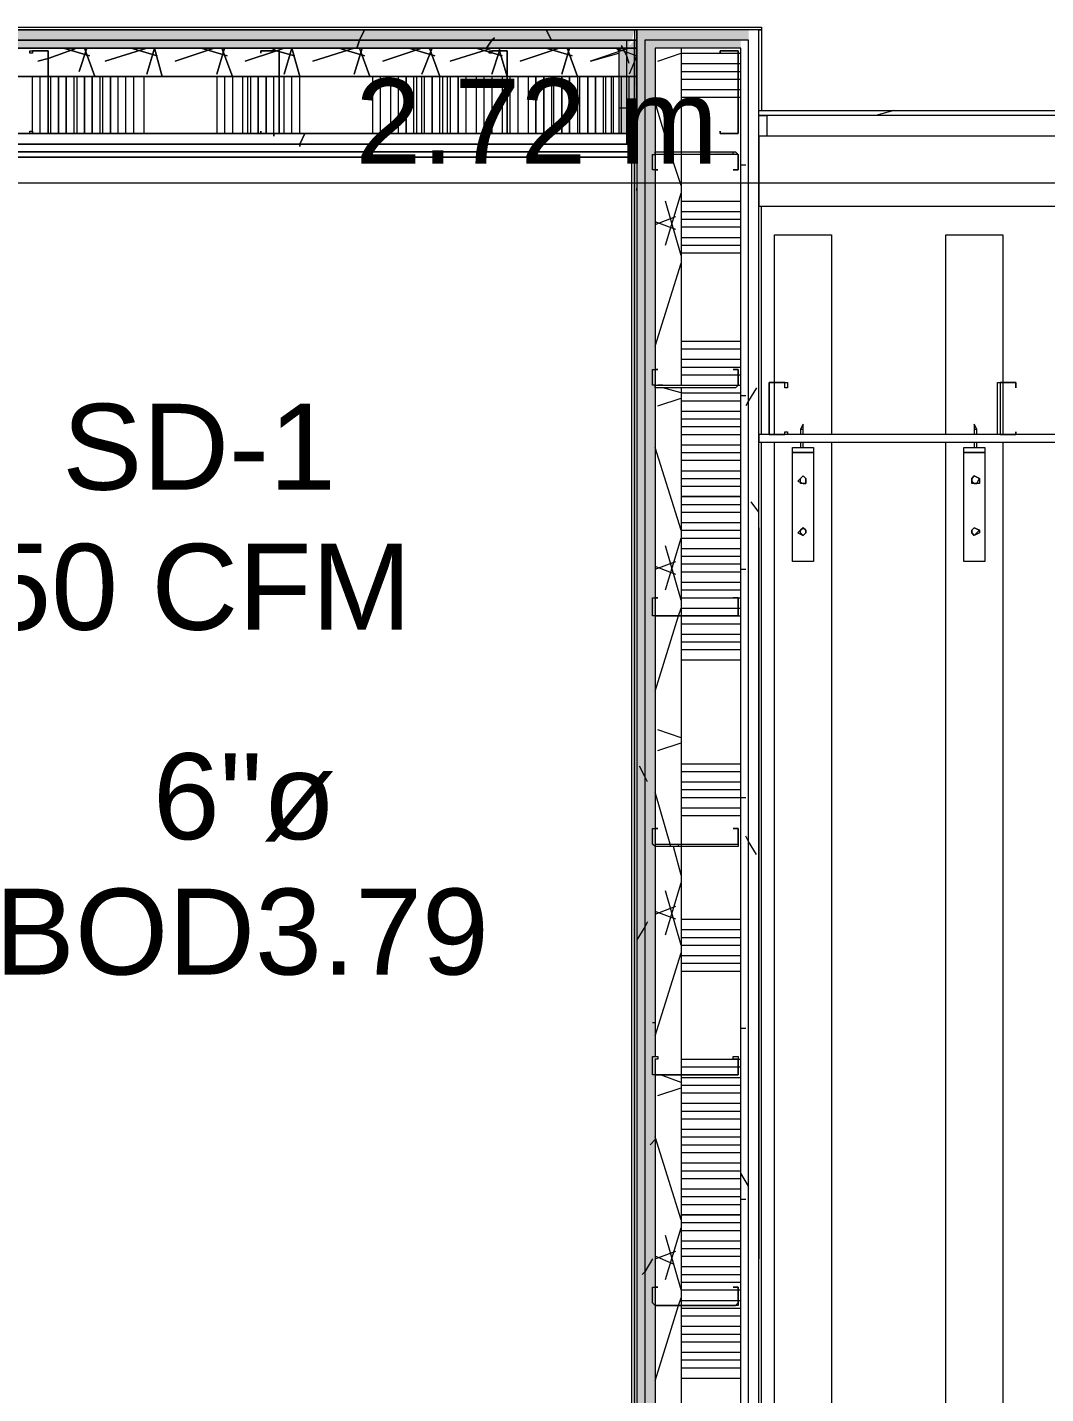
# Model space of a CAD drawing. Header units: metres. Extents: x -2 to 207, y -8 to 52.
# Drawn here: x 56.143 to 57.942, y 42.268 to 44.683 of the extents above; entities that cross this region are included whole.
import ezdxf

# ---------------------------------------------------------------- set-up
doc = ezdxf.new("R2010")
doc.units = ezdxf.units.M
doc.layers.add('HVAC - Ductos', color=5, linetype='Continuous', lineweight=0)
doc.layers.add('PDF_Text', color=7, linetype='Continuous', lineweight=0)
doc.layers.add('PDF_Geometry', color=7, linetype='Continuous', lineweight=0, true_color=0xaaaaaa)
doc.layers.add('PDF_Solid Fills', color=7, linetype='Continuous', lineweight=0, true_color=0xffffff)
doc.styles.add('PDF Helvetica', font='')
doc.styles.get('PDF Helvetica').set_extended_font_data('Helvetica')

msp = doc.modelspace()

# ---------------------------------------------------------------- hatches: boundary and pattern name
at = {"layer": 'PDF_Solid Fills', "lineweight": 0, "transparency": 33554559}
for points in [[(54.3245, 44.6597), (57.2019, 44.6597), (57.2019, 44.4764), (57.202, 44.4764), (57.2155, 44.481), (57.2201, 44.6595), (57.2201, 44.6597), (57.2155, 44.6597), (57.2064, 44.6505), (57.2064, 44.6551), (57.211, 44.6597), (57.2155, 44.678), (54.3245, 44.678)], [(57.2339, 44.6597), (57.4172, 44.6597), (57.4172, 44.678), (57.2201, 44.678), (57.2201, 40.4949), (57.4172, 40.4949), (57.4172, 40.5086), (57.2339, 40.5086)], [(57.1881, 44.6459), (57.1881, 44.4947), (57.2019, 44.4947), (57.2019, 44.6597), (54.3383, 44.6597), (54.3383, 44.6459)], [(57.2522, 44.6459), (57.4034, 44.6459), (57.4034, 44.6597), (57.2339, 44.6597), (57.2339, 40.5086), (57.4034, 40.5086), (57.4034, 40.527), (57.2522, 40.527)]]:
    msp.add_hatch(color=256, dxfattribs=at).paths.add_polyline_path(points)
h = msp.add_hatch(color=256, dxfattribs=at)
h.paths.add_polyline_path([(57.3942, 44.458), (57.3942, 44.4626), (57.2889, 44.4626)])
h.paths.add_polyline_path([(57.2522, 44.4443), (57.2477, 44.4443), (57.2477, 44.4306)])

# ---------------------------------------------------------------- linework, layer by layer
at = {"layer": 'HVAC - Ductos', "lineweight": 0}
msp.add_lwpolyline([(7.582, 44.4077), (9.0436, 44.4077), (12.4157, 44.4077), (13.1718, 44.4077), (14.67, 44.4077), (18.0558, 44.4077), (21.6112, 44.4077), (22.3672, 44.4077), (24.0807, 44.4077), (25.9547, 44.4077), (28.3097, 44.4077), (31.2786, 44.4077), (32.8868, 44.4077), (36.7996, 44.4077), (40.607, 44.4077), (44.0845, 44.4077), (47.0625, 44.4077), (48.5791, 44.4077), (49.2022, 44.4077), (51.5984, 44.4077), (53.312, 44.4077), (55.6808, 44.4077), (58.6359, 44.4077)], dxfattribs=at)
at = {"layer": 'PDF_Geometry', "lineweight": 0}
for points in [[(55.7036, 44.678), (55.7036, 44.6826), (57.4401, 44.6826), (57.4401, 44.678), (55.7036, 44.678), (54.6911, 44.678), (54.6911, 44.6826), (54.3154, 44.6826), (54.3245, 44.678), (57.2155, 44.678), (57.2155, 44.6597), (57.2201, 44.6597), (57.2201, 44.4764), (57.2155, 44.4764)], [(57.2201, 44.678), (54.3245, 44.678), (57.2201, 44.678)], [(57.211, 44.678), (57.2155, 44.678)], [(57.4355, 44.678), (57.2339, 44.678), (57.2201, 44.678), (57.2201, 40.4949), (57.2339, 40.4949), (57.4172, 40.4949)], [(57.2339, 40.4949), (57.4355, 40.4949), (57.4355, 44.678), (57.4401, 44.678), (57.4401, 44.5359)], [(57.4172, 44.678), (57.2339, 44.678)], [(54.6911, 44.4626), (54.5399, 44.4626), (54.549, 44.4534), (54.549, 40.7148), (54.5399, 40.7102), (54.5399, 44.4626), (54.549, 44.4534), (54.6911, 44.4534), (54.6911, 44.4626), (55.7036, 44.4626), (55.7036, 44.4534), (57.2155, 44.4534), (55.7036, 44.4534), (55.7036, 44.4626), (57.2155, 44.4626), (57.2155, 44.6597)], [(54.4574, 44.4626), (54.4574, 44.4947), (54.5078, 44.4947), (54.5078, 44.4764), (54.5078, 44.4626), (54.5078, 40.6781), (54.5078, 40.5773), (54.5078, 40.6781), (54.5262, 40.6781), (54.5399, 40.6781), (57.1881, 40.6781), (57.1881, 40.527), (54.5399, 40.527), (54.4574, 40.527), (54.3566, 40.527), (54.3566, 44.4626), (54.3566, 44.5955), (54.3566, 44.6459), (57.1881, 44.6459), (57.1881, 44.4947), (54.5078, 44.4947), (54.4574, 44.4947), (54.3566, 44.4947)], [(55.7769, 44.5955), (56.1802, 44.5955), (56.5879, 44.5955), (56.9911, 44.5955), (57.2201, 44.5955), (57.2201, 44.6459), (54.3566, 44.6459), (54.3566, 44.5955), (54.4941, 44.5955)], [(57.2522, 40.7239), (57.2522, 40.527), (57.4034, 40.527), (57.4034, 44.6459), (57.2522, 44.6459), (57.2522, 44.458)], [(57.2981, 44.6459), (57.2981, 44.458), (57.2981, 44.0503), (57.3988, 44.0503), (57.4034, 44.0503)], [(57.2981, 44.6367), (57.3988, 44.6367), (57.4034, 44.6367)], [(57.2981, 44.6184), (57.3988, 44.6184), (57.4034, 44.6184)], [(57.2981, 44.6047), (57.3988, 44.6047), (57.4034, 44.6047)], [(54.3566, 40.527), (54.3566, 44.5955), (54.4574, 44.5955), (54.4574, 44.4626), (54.4574, 44.4947), (54.4574, 44.5955), (54.3566, 44.5955), (54.4574, 44.5955), (54.4941, 44.5955), (54.4574, 44.5955), (54.4574, 44.4947), (57.2201, 44.4947), (57.2201, 44.5955), (56.9911, 44.5955), (56.5879, 44.5955), (56.1802, 44.5955), (55.7769, 44.5955), (56.1802, 44.5955), (56.5879, 44.5955), (56.9911, 44.5955), (57.1881, 44.5955)], [(56.1526, 44.4947), (56.1526, 44.5955)], [(56.1664, 44.4947), (56.1664, 44.5955)], [(56.1847, 44.4947), (56.1847, 44.5955)], [(56.226, 44.4947), (56.226, 44.5955)], [(56.2306, 44.5955), (56.2306, 44.4947)], [(56.2718, 44.4947), (56.2718, 44.5955)], [(56.2764, 44.5955), (56.2764, 44.4947)], [(56.3038, 44.4947), (56.3038, 44.5955)], [(56.3176, 44.4947), (56.3176, 44.5955)], [(56.3313, 44.4947), (56.3313, 44.5955)], [(56.3497, 44.4947), (56.3497, 44.5955)], [(56.4779, 44.5955), (56.4779, 44.4947)], [(56.4917, 44.5955), (56.4917, 44.4947)], [(56.5055, 44.5955), (56.5055, 44.4947)], [(56.5237, 44.5955), (56.5237, 44.4947)], [(56.5329, 44.4947), (56.5329, 44.5955)], [(56.5375, 44.5955), (56.5375, 44.4947)], [(56.5787, 44.4947), (56.5787, 44.5955)], [(56.5971, 44.4947), (56.5971, 44.5955)], [(56.6108, 44.4947), (56.6108, 44.5955)], [(56.6246, 44.4947), (56.6246, 44.5955)], [(56.7528, 44.5955), (56.7528, 44.4947)], [(56.7666, 44.5955), (56.7666, 44.4947)], [(56.7849, 44.5955), (56.7849, 44.4947)], [(56.7986, 44.5955), (56.7986, 44.4947)], [(56.8262, 44.4947), (56.8262, 44.5955)], [(56.8307, 44.5955), (56.8307, 44.4947)], [(56.8399, 44.4947), (56.8399, 44.5955)], [(56.8444, 44.5955), (56.8444, 44.4947)], [(56.872, 44.4947), (56.872, 44.5955)], [(56.8766, 44.5955), (56.8766, 44.4947)], [(56.8857, 44.4947), (56.8857, 44.5955)], [(56.8903, 44.5955), (56.8903, 44.4947)], [(56.9178, 44.5955), (56.9178, 44.4947)], [(56.9361, 44.5955), (56.9361, 44.4947)], [(56.9498, 44.5955), (56.9498, 44.4947)], [(56.9636, 44.5955), (56.9636, 44.4947)], [(56.9819, 44.5955), (56.9819, 44.4947)], [(56.9957, 44.5955), (56.9957, 44.4947)], [(57.0094, 44.5955), (57.0094, 44.4947)], [(57.0277, 44.5955), (57.0277, 44.4947)], [(57.069, 44.5955), (57.069, 44.4947)], [(57.0735, 44.4947), (57.0735, 44.5955)], [(57.1148, 44.5955), (57.1148, 44.4947)], [(57.1193, 44.4947), (57.1193, 44.5955)], [(57.1606, 44.5955), (57.1606, 44.4947)], [(57.1652, 44.4947), (57.1652, 44.5955)], [(57.1744, 44.5955), (57.1744, 44.4947)], [(57.1789, 44.4947), (57.1789, 44.5955)], [(57.1927, 44.4947), (57.1927, 44.5955)], [(57.2064, 44.4947), (57.2064, 44.5955)], [(57.2981, 44.5909), (57.3988, 44.5909), (57.4034, 44.5909)], [(57.2981, 44.5726), (57.3988, 44.5726), (57.4034, 44.5726)], [(57.2981, 44.5589), (57.3988, 44.5589), (57.4034, 44.5589)], [(57.4355, 44.5359), (58.5443, 44.5359), (58.5443, 44.5268), (58.5443, 44.4901), (58.5626, 44.4901), (58.5626, 44.5268), (58.5443, 44.5268), (57.4355, 44.5268), (57.4493, 44.5268), (57.4493, 44.4901), (57.4355, 44.4901)], [(57.6737, 44.5359), (57.6417, 44.5268)], [(60.07, 44.4901), (57.4355, 44.4901), (57.4355, 44.3664), (60.07, 44.3664)], [(57.2155, 40.7102), (57.2155, 44.4626), (57.2201, 44.4626), (57.2155, 44.4626), (54.5399, 44.4626), (54.6911, 44.4626), (54.6911, 44.4534), (54.549, 44.4534), (54.549, 40.7148), (57.2201, 40.7148)], [(57.2201, 44.4626), (54.5399, 44.4626), (57.2201, 44.4626)], [(57.2155, 44.4626), (55.7036, 44.4626)], [(57.211, 40.7102), (57.211, 44.4626)], [(57.2522, 44.4306), (57.2522, 44.0777)], [(57.2981, 44.3756), (57.4034, 44.3756)], [(57.2981, 44.3572), (57.4034, 44.3572)], [(57.4401, 43.9633), (57.4401, 44.3664)], [(57.2981, 44.3435), (57.4034, 44.3435)], [(57.2981, 44.3298), (57.4034, 44.3298)], [(57.2981, 44.3114), (57.4034, 44.3114)], [(57.463, 43.9633), (57.463, 44.0549), (57.463, 44.316), (57.5638, 44.316), (57.5638, 43.9633)], [(57.7653, 43.9633), (57.7653, 44.316), (57.8662, 44.316), (57.8662, 44.0549), (57.8662, 43.9633)], [(57.2981, 44.2977), (57.4034, 44.2977)], [(57.2981, 44.284), (57.4034, 44.284)], [(57.2981, 44.1282), (57.4034, 44.1282)], [(57.2981, 44.1144), (57.4034, 44.1144)], [(57.2981, 44.0961), (57.4034, 44.0961)], [(57.2981, 44.0823), (57.4034, 44.0823)], [(57.2981, 44.0686), (57.3988, 44.0686), (57.4034, 44.0686)], [(57.2522, 44.0503), (57.2522, 43.6746)], [(57.2981, 44.0457), (57.2981, 43.6425), (57.2981, 43.2348), (57.2981, 42.8315), (57.2981, 42.4237), (57.2981, 42.0206), (57.2981, 41.6128), (57.2981, 41.2097), (57.3988, 41.2097), (57.4034, 41.2097)], [(57.4538, 43.9633), (57.4538, 43.9678), (57.4538, 44.0549), (57.4859, 44.0549), (57.4859, 44.0457), (57.4813, 44.0457), (57.4813, 44.0549), (57.4538, 44.0549), (57.4538, 43.9678), (57.4538, 43.9633), (57.4813, 43.9633), (57.4813, 43.9678), (57.4859, 43.9678), (57.4859, 43.9633)], [(57.857, 43.9633), (57.857, 43.9678), (57.857, 44.0549), (57.8616, 44.0549), (57.8891, 44.0549), (57.8891, 44.0457), (57.8891, 44.0549), (57.8616, 44.0549), (57.8616, 43.9678), (57.8616, 43.9633), (57.8891, 43.9633)], [(57.2981, 44.0365), (57.4034, 44.0365)], [(57.2981, 44.0228), (57.4034, 44.0228)], [(57.2981, 44.0045), (57.4034, 44.0045)], [(57.2981, 43.9907), (57.4034, 43.9907)], [(57.2981, 43.977), (57.4034, 43.977)], [(57.5134, 43.9633), (57.5134, 43.9724), (57.5134, 43.9815), (57.5088, 43.9724), (57.5088, 43.9633)], [(57.5088, 43.9724), (57.5134, 43.9724)], [(57.8204, 43.9633), (57.8204, 43.9724), (57.8158, 43.9815), (57.8158, 43.9724), (57.8158, 43.9633)], [(57.8158, 43.9724), (57.8204, 43.9724)], [(57.2981, 43.9633), (57.4034, 43.9633)], [(60.07, 43.9633), (57.4355, 43.9633), (57.4355, 43.9495), (60.07, 43.9495)], [(57.4401, 41.2325), (57.4401, 43.9495)], [(57.463, 41.2325), (57.463, 43.9495)], [(57.5088, 43.9495), (57.5088, 43.9403)], [(57.5134, 43.9403), (57.5134, 43.9495)], [(57.5638, 43.9495), (57.5638, 41.2325)], [(57.7653, 41.2325), (57.7653, 43.9495)], [(57.8158, 43.9495), (57.8158, 43.9403)], [(57.8204, 43.9403), (57.8204, 43.9495)], [(57.8662, 43.9495), (57.8662, 41.2325)], [(57.2981, 43.9449), (57.4034, 43.9449)], [(57.2981, 43.9311), (57.4034, 43.9311)], [(57.5088, 43.9311), (57.5042, 43.9311)], [(57.825, 43.9311), (57.8204, 43.9311)], [(57.2981, 43.9174), (57.4034, 43.9174)], [(57.2981, 43.8991), (57.4034, 43.8991)], [(57.2981, 43.8853), (57.4034, 43.8853)], [(57.2981, 43.8716), (57.4034, 43.8716)], [(57.2981, 43.8395), (57.4034, 43.8395)], [(57.2981, 43.8258), (57.4034, 43.8258)], [(57.2981, 43.8074), (57.4034, 43.8074)], [(57.2981, 43.7937), (57.4034, 43.7937)], [(57.2981, 43.78), (57.4034, 43.78)], [(57.4355, 43.7983), (57.4355, 42.5062)], [(57.2981, 43.7616), (57.4034, 43.7616)], [(57.2981, 43.7479), (57.4034, 43.7479)], [(57.2981, 43.7342), (57.4034, 43.7342)], [(57.2981, 43.7204), (57.4034, 43.7204)], [(57.2981, 43.7021), (57.4034, 43.7021)], [(57.2981, 43.6884), (57.4034, 43.6884)], [(57.2981, 43.6746), (57.4034, 43.6746)], [(57.2522, 43.6425), (57.2522, 43.2668)], [(57.2981, 43.6562), (57.3988, 43.6562), (57.4034, 43.6562)], [(57.2981, 43.6425), (57.4034, 43.6425)], [(57.2981, 43.6287), (57.4034, 43.6287)], [(57.2981, 43.6104), (57.4034, 43.6104)], [(57.2981, 43.5967), (57.4034, 43.5967)], [(57.2981, 43.583), (57.4034, 43.583)], [(57.2981, 43.5646), (57.4034, 43.5646)], [(57.2981, 43.3813), (57.4034, 43.3813)], [(57.2981, 43.3676), (57.4034, 43.3676)], [(57.2981, 43.3493), (57.4034, 43.3493)], [(57.2981, 43.3355), (57.4034, 43.3355)], [(57.2981, 43.3218), (57.4034, 43.3218)], [(57.2981, 43.3035), (57.4034, 43.3035)], [(57.2981, 43.2897), (57.4034, 43.2897)], [(57.2522, 43.2393), (57.2522, 42.8637)], [(57.2981, 43.1064), (57.4034, 43.1064)], [(57.2981, 43.0881), (57.4034, 43.0881)], [(57.2981, 43.0744), (57.4034, 43.0744)], [(57.2981, 43.0606), (57.4034, 43.0606)], [(57.2981, 43.0423), (57.4034, 43.0423)], [(57.2981, 43.0286), (57.4034, 43.0286)], [(57.2981, 43.0148), (57.4034, 43.0148)], [(57.2981, 42.8591), (57.3988, 42.8591), (57.4034, 42.8591)], [(57.2981, 42.8453), (57.3988, 42.8453), (57.4034, 42.8453)], [(57.2522, 42.8315), (57.2522, 42.4559)], [(57.2981, 42.827), (57.4034, 42.827)], [(57.2981, 42.8132), (57.4034, 42.8132)], [(57.2981, 42.7995), (57.4034, 42.7995)], [(57.2981, 42.7811), (57.4034, 42.7811)], [(57.2981, 42.7674), (57.4034, 42.7674)], [(57.2981, 42.7537), (57.4034, 42.7537)], [(57.2981, 42.7353), (57.4034, 42.7353)], [(57.2981, 42.7216), (57.4034, 42.7216)], [(57.2981, 42.7078), (57.4034, 42.7078)], [(57.2981, 42.6941), (57.4034, 42.6941)], [(57.2981, 42.6758), (57.4034, 42.6758)], [(57.2981, 42.662), (57.4034, 42.662)], [(57.2981, 42.6483), (57.4034, 42.6483)], [(57.2981, 42.63), (57.4034, 42.63)], [(57.2981, 42.6162), (57.4034, 42.6162)], [(57.2981, 42.6024), (57.4034, 42.6024)], [(57.2981, 42.5704), (57.4034, 42.5704)], [(57.2981, 42.5566), (57.4034, 42.5566)], [(57.2981, 42.5383), (57.4034, 42.5383)], [(57.2981, 42.5246), (57.4034, 42.5246)], [(57.2981, 42.5108), (57.4034, 42.5108)], [(57.2981, 42.4925), (57.4034, 42.4925)], [(57.2981, 42.4788), (57.4034, 42.4788)], [(57.2981, 42.465), (57.4034, 42.465)], [(57.2981, 42.4513), (57.3988, 42.4513), (57.4034, 42.4513)], [(57.2522, 42.4283), (57.2522, 42.0481)], [(57.2981, 42.4329), (57.3988, 42.4329), (57.4034, 42.4329)], [(57.2981, 42.4192), (57.4034, 42.4192)], [(57.2981, 42.4055), (57.4034, 42.4055)], [(57.2981, 42.3871), (57.4034, 42.3871)], [(57.2981, 42.3733), (57.4034, 42.3733)], [(57.2981, 42.3597), (57.4034, 42.3597)], [(57.2981, 42.3413), (57.4034, 42.3413)], [(57.2981, 42.3275), (57.4034, 42.3275)], [(57.2981, 42.3138), (57.4034, 42.3138)], [(57.2981, 42.2955), (57.4034, 42.2955)]]:
    msp.add_lwpolyline(points, dxfattribs=at)
for points in [[(54.5399, 40.7102), (54.5399, 44.4626), (57.2201, 44.4626), (57.2201, 44.678), (54.3245, 44.678), (54.3245, 44.4626), (54.3245, 40.4949), (54.5399, 40.4949), (57.2201, 40.4949), (57.2201, 40.7102)], [(57.2201, 44.6597), (57.2201, 44.678), (54.3245, 44.678), (54.3245, 44.6597)], [(55.7036, 44.678), (55.7036, 44.6826), (57.4401, 44.6826), (57.4401, 44.678)], [(57.4355, 40.4949), (57.4355, 44.678), (57.2155, 44.678), (57.2155, 40.4949)], [(57.2019, 40.6919), (54.5399, 40.6919), (54.5262, 40.6919), (54.5262, 44.4626), (54.5262, 44.4764), (57.2019, 44.4764), (57.2019, 44.4947), (57.2019, 44.6459), (57.2019, 44.6597), (54.3383, 44.6597), (54.3383, 44.6459), (54.3383, 44.4626), (54.3383, 40.5086), (54.3566, 40.5086), (54.5399, 40.5086), (57.2019, 40.5086), (57.2019, 40.527), (57.2019, 40.6781)], [(57.2201, 44.6459), (57.2201, 44.6597), (54.3383, 44.6597), (54.3383, 44.6459)], [(57.2339, 40.5086), (57.2522, 40.5086), (57.4034, 40.5086), (57.4172, 40.5086), (57.4172, 44.6597), (57.4034, 44.6597), (57.2522, 44.6597), (57.2339, 44.6597)], [(56.1802, 44.6413), (56.1802, 44.4947), (56.1481, 44.4947), (56.1481, 44.4993), (56.1526, 44.4993), (56.1526, 44.4947), (56.1802, 44.4947), (56.1802, 44.6413), (56.1526, 44.6413), (56.1526, 44.6367), (56.1481, 44.6367), (56.1481, 44.6413)], [(56.5558, 44.6367), (56.5558, 44.6413)], [(56.5833, 44.6413), (56.5879, 44.6413), (56.5879, 44.4947), (56.5833, 44.4947), (56.5558, 44.4947), (56.5558, 44.4993), (56.5558, 44.4947), (56.5833, 44.4947), (56.5879, 44.4947), (56.5879, 44.6413), (56.5833, 44.6413), (56.5558, 44.6413)], [(56.9911, 44.6413), (56.9911, 44.4947), (56.959, 44.4947), (56.959, 44.4993), (56.9636, 44.4993), (56.9636, 44.4947), (56.9911, 44.4947), (56.9911, 44.6413), (56.9636, 44.6413), (56.9636, 44.6367), (56.959, 44.6367), (56.959, 44.6413)], [(57.3668, 44.6367), (57.3668, 44.6413)], [(57.3988, 44.6413), (57.3988, 44.4947), (57.3668, 44.4947), (57.3668, 44.4993), (57.3668, 44.4947), (57.3988, 44.4947), (57.3988, 44.6413), (57.3668, 44.6413)], [(56.1984, 44.5955), (56.1984, 44.4947)], [(56.2122, 44.5955), (56.2122, 44.4947)], [(56.2443, 44.5955), (56.2443, 44.4947)], [(56.258, 44.5955), (56.258, 44.4947)], [(56.2901, 44.5955), (56.2901, 44.4947)], [(56.5513, 44.5955), (56.5513, 44.4947)], [(56.565, 44.5955), (56.565, 44.4947)], [(56.8124, 44.5955), (56.8124, 44.4947)], [(56.8582, 44.5955), (56.8582, 44.4947)], [(56.904, 44.5955), (56.904, 44.4947)], [(57.0415, 44.4947), (57.0415, 44.5955)], [(57.0553, 44.5955), (57.0553, 44.4947)], [(57.0873, 44.5955), (57.0873, 44.4947)], [(57.1011, 44.5955), (57.1011, 44.4947)], [(57.1331, 44.5955), (57.1331, 44.4947)], [(57.1469, 44.5955), (57.1469, 44.4947)], [(57.2201, 44.4764), (57.2201, 44.4947), (54.5078, 44.4947), (54.5078, 44.4764)], [(57.2201, 44.4626), (57.2201, 44.4764), (54.5262, 44.4764), (54.5262, 44.4626)], [(57.2477, 44.458), (57.2522, 44.458), (57.2522, 44.4626), (57.3942, 44.4626), (57.3988, 44.458), (57.3988, 44.4306), (57.3897, 44.4306), (57.3988, 44.4306), (57.3988, 44.458), (57.3942, 44.458), (57.2522, 44.458), (57.2522, 44.4306), (57.2568, 44.4306), (57.2477, 44.4306)], [(57.3988, 44.0503), (57.3942, 44.0457), (57.2522, 44.0457), (57.2522, 44.0503), (57.2477, 44.0503), (57.2477, 44.0777), (57.2568, 44.0777), (57.2522, 44.0777), (57.2522, 44.0503), (57.3942, 44.0503), (57.3988, 44.0503), (57.3988, 44.0777)], [(57.3897, 44.0777), (57.3988, 44.0777)], [(57.8891, 43.9678), (57.8891, 43.9633)], [(57.495, 43.9403), (57.5317, 43.9403), (57.5317, 43.9311), (57.5317, 43.7387), (57.495, 43.7387), (57.495, 43.9311)], [(57.495, 43.9311), (57.5317, 43.9311)], [(57.5134, 43.9311), (57.518, 43.9311), (57.5134, 43.9311), (57.5088, 43.9311), (57.5042, 43.9311), (57.5088, 43.9311), (57.5134, 43.9311), (57.518, 43.9311), (57.5134, 43.9311), (57.5088, 43.9311)], [(57.7975, 43.9403), (57.8341, 43.9403), (57.8341, 43.9311), (57.8341, 43.7387), (57.7975, 43.7387), (57.7975, 43.9311)], [(57.7975, 43.9311), (57.8341, 43.9311)], [(57.8158, 43.9311), (57.825, 43.9311), (57.8158, 43.9311), (57.8112, 43.9311), (57.8158, 43.9311), (57.825, 43.9311), (57.8158, 43.9311), (57.8112, 43.9311)], [(57.5134, 43.8762), (57.518, 43.8762), (57.518, 43.8853), (57.5134, 43.8899), (57.5088, 43.8853), (57.5042, 43.8808)], [(57.5134, 43.8899), (57.518, 43.8853), (57.518, 43.8762), (57.5134, 43.8762), (57.5088, 43.8762), (57.5088, 43.8853)], [(57.8158, 43.8762), (57.8204, 43.8762), (57.825, 43.8853), (57.8158, 43.8899), (57.8112, 43.8853), (57.8112, 43.8808)], [(57.8158, 43.8899), (57.825, 43.8853), (57.825, 43.8762), (57.8158, 43.8762), (57.8112, 43.8762), (57.8112, 43.8853)], [(57.4034, 43.8533), (57.2981, 43.8533)], [(57.5134, 43.7846), (57.518, 43.7891), (57.518, 43.7937), (57.5134, 43.7983), (57.5088, 43.7937), (57.5042, 43.7891)], [(57.5134, 43.7983), (57.518, 43.7937), (57.518, 43.7891), (57.5134, 43.7846), (57.5088, 43.7891), (57.5088, 43.7937)], [(57.8158, 43.7846), (57.8204, 43.7891), (57.825, 43.7937), (57.8158, 43.7983), (57.8112, 43.7937), (57.8112, 43.7891)], [(57.8158, 43.7983), (57.825, 43.7937), (57.825, 43.7891), (57.8158, 43.7846), (57.8112, 43.7891), (57.8112, 43.7937)], [(57.3988, 43.6425), (57.3942, 43.6425), (57.2522, 43.6425), (57.2477, 43.6425), (57.2477, 43.6746), (57.2568, 43.6746), (57.2522, 43.6746), (57.2522, 43.6425), (57.3942, 43.6425), (57.3988, 43.6425), (57.3988, 43.6746)], [(57.3897, 43.6746), (57.3988, 43.6746)], [(57.3988, 43.2393), (57.3988, 43.2348), (57.3942, 43.2348), (57.2522, 43.2348), (57.2477, 43.2393), (57.2477, 43.2668), (57.2568, 43.2668), (57.2522, 43.2668), (57.2522, 43.2393), (57.3942, 43.2393), (57.3988, 43.2393), (57.3988, 43.2668)], [(57.3897, 43.2668), (57.3988, 43.2668)], [(57.3988, 42.8315), (57.3942, 42.8315), (57.2522, 42.8315), (57.2477, 42.8315), (57.2477, 42.8637), (57.2568, 42.8637), (57.2568, 42.8591), (57.2522, 42.8591), (57.2522, 42.8315), (57.3942, 42.8315), (57.3988, 42.8315), (57.3988, 42.8591), (57.3897, 42.8591), (57.3897, 42.8637), (57.3988, 42.8637)], [(57.4034, 42.5842), (57.2981, 42.5842)], [(57.3988, 42.4283), (57.3988, 42.4237), (57.3942, 42.4237), (57.2522, 42.4237), (57.2477, 42.4283), (57.2477, 42.4559), (57.2568, 42.4559), (57.2522, 42.4559), (57.2522, 42.4283), (57.2522, 42.4237), (57.3942, 42.4237), (57.3988, 42.4283), (57.3988, 42.4559)], [(57.3897, 42.4559), (57.3988, 42.4559)]]:
    msp.add_lwpolyline(points, close=True, dxfattribs=at)
at = {"layer": 'PDF_Geometry', "color": 254, "lineweight": 0, "true_color": 0xeaeaea}
for points in [[(56.7254, 44.6459), (56.73, 44.6597), (56.7391, 44.678), (56.73, 44.6597)], [(57.0598, 44.678), (57.069, 44.6597)], [(56.9544, 44.6459), (56.9636, 44.6597), (56.9682, 44.6642), (56.9636, 44.6597)], [(56.5787, 44.4947), (56.5787, 44.4901)], [(56.6246, 44.4764), (56.6337, 44.4947), (56.6246, 44.4764), (56.6246, 44.4718)]]:
    msp.add_lwpolyline(points, close=True, dxfattribs=at)
for points in [[(57.2064, 44.6184), (57.2019, 44.6321), (57.1927, 44.6505), (57.1927, 44.6459)], [(57.1881, 44.5405), (57.2019, 44.5405), (57.211, 44.5405)], [(57.4034, 44.4397), (57.4126, 44.4397)], [(57.2201, 44.3939), (57.2201, 44.3985)], [(57.431, 44.0457), (57.4172, 44.0228), (57.4126, 44.0137)], [(57.4034, 44.0319), (57.4126, 44.0319)], [(57.4355, 43.8258), (57.4218, 43.8441)], [(57.4034, 43.725), (57.4126, 43.725)], [(57.2385, 43.3493), (57.2339, 43.3584), (57.2247, 43.3768)], [(57.4034, 43.3218), (57.4126, 43.3218)], [(57.431, 43.221), (57.4172, 43.2439), (57.4126, 43.253)], [(57.2385, 43.1019), (57.2339, 43.0927), (57.2201, 43.0698)], [(57.2522, 42.9232), (57.2477, 42.9232)], [(57.4034, 42.914), (57.4126, 42.914)], [(57.4034, 42.8591), (57.4034, 42.8637)], [(57.2522, 42.717), (57.2431, 42.7078)], [(57.4172, 42.63), (57.4172, 42.6346), (57.4034, 42.6574)], [(57.4034, 42.6116), (57.4126, 42.6116)], [(57.2477, 42.5062), (57.2339, 42.4834), (57.2293, 42.4788)]]:
    msp.add_lwpolyline(points, dxfattribs=at)
at = {"layer": 'PDF_Geometry', "color": 254, "lineweight": 0, "true_color": 0xdddddd}
for points in [[(56.2306, 44.6459), (56.1802, 44.6275), (56.1618, 44.623), (56.1802, 44.6275)], [(56.2076, 44.6459), (56.2534, 44.6321)], [(56.2488, 44.6459), (56.2351, 44.6047)], [(56.2443, 44.6459), (56.2626, 44.5955)], [(56.3542, 44.6459), (56.2809, 44.623)], [(56.3268, 44.6459), (56.3726, 44.6321)], [(56.368, 44.6459), (56.3817, 44.5955), (56.368, 44.6459), (56.3542, 44.6001)], [(56.4733, 44.6459), (56.4046, 44.623)], [(56.4505, 44.6459), (56.4963, 44.6321)], [(56.4917, 44.6459), (56.4779, 44.6001)], [(56.4871, 44.6459), (56.5055, 44.5955)], [(56.5971, 44.6459), (56.5833, 44.6413), (56.5283, 44.623), (56.5833, 44.6413)], [(56.5741, 44.6459), (56.5833, 44.6413), (56.6154, 44.6321), (56.5833, 44.6413)], [(56.6108, 44.6459), (56.6246, 44.5955), (56.6108, 44.6459), (56.5971, 44.6001)], [(56.7208, 44.6459), (56.6475, 44.623)], [(56.6933, 44.6459), (56.7391, 44.6321)], [(56.7345, 44.6459), (56.7208, 44.6001)], [(56.73, 44.6459), (56.7482, 44.5955)], [(56.8399, 44.6459), (56.7712, 44.623)], [(56.817, 44.6459), (56.8628, 44.6321)], [(56.8582, 44.6459), (56.8399, 44.6001)], [(56.8536, 44.6459), (56.872, 44.5955)], [(56.9636, 44.6459), (56.8903, 44.623)], [(56.9361, 44.6459), (56.9819, 44.6321)], [(56.9773, 44.6459), (56.9773, 44.6413), (56.9911, 44.5955), (56.9773, 44.6413), (56.9773, 44.6459), (56.9773, 44.6413), (56.9636, 44.6001), (56.9773, 44.6413)], [(57.0827, 44.6459), (57.014, 44.623)], [(57.0598, 44.6459), (57.1057, 44.6321)], [(57.1011, 44.6459), (57.0873, 44.6001)], [(57.0965, 44.6459), (57.1148, 44.5955)]]:
    msp.add_lwpolyline(points, close=True, dxfattribs=at)
for points in [[(57.2064, 44.6459), (57.1377, 44.623), (57.1881, 44.6367)], [(57.1881, 44.6413), (57.1835, 44.6459), (57.2201, 44.6321), (57.2064, 44.6001)], [(57.2568, 44.623), (57.2981, 44.6367)], [(57.2981, 44.4031), (57.2798, 44.458), (57.2522, 44.5497)], [(57.2706, 44.2977), (57.2981, 44.3893)], [(57.2981, 44.2794), (57.2706, 44.3756)], [(57.2522, 44.3344), (57.2889, 44.3481)], [(57.2889, 44.3252), (57.2522, 44.3389)], [(57.2522, 44.119), (57.2981, 44.2656)], [(57.266, 44.0503), (57.2568, 44.0503)], [(57.2981, 44.0365), (57.266, 44.0457)], [(57.2568, 44.0137), (57.2981, 44.0273)], [(57.2981, 43.7937), (57.2522, 43.9403)], [(57.2706, 43.6884), (57.2981, 43.78)], [(57.2981, 43.67), (57.2706, 43.7662)], [(57.2522, 43.725), (57.2889, 43.7387)], [(57.2889, 43.7158), (57.2522, 43.7296)], [(57.2522, 43.5097), (57.2935, 43.6425), (57.2981, 43.6562)], [(57.2981, 43.4271), (57.2568, 43.4409)], [(57.2568, 43.4043), (57.2981, 43.418)], [(57.2798, 43.2348), (57.2522, 43.331)], [(57.2981, 43.1844), (57.2843, 43.2348)], [(57.2706, 43.0789), (57.2981, 43.1706)], [(57.2981, 43.0606), (57.2706, 43.1568)], [(57.2522, 43.1156), (57.2889, 43.1294)], [(57.2889, 43.1064), (57.2522, 43.1202)], [(57.2522, 42.9003), (57.2981, 43.0469)], [(57.2981, 42.8178), (57.2614, 42.8315), (57.2568, 42.8315)], [(57.2568, 42.7949), (57.2981, 42.8086)], [(57.2981, 42.575), (57.2522, 42.7216)], [(57.2706, 42.4696), (57.2981, 42.5612)], [(57.2981, 42.4513), (57.2706, 42.5475)], [(57.2522, 42.5062), (57.2889, 42.52)], [(57.2843, 42.4971), (57.2522, 42.5108)], [(57.2522, 42.2909), (57.2935, 42.4237), (57.2981, 42.4375)]]:
    msp.add_lwpolyline(points, dxfattribs=at)
at = {"layer": 'PDF_Geometry', "color": 254, "lineweight": 0, "true_color": 0xd2d2d2}
for points in [[(57.3897, 44.458), (57.3897, 44.4626)], [(57.2935, 43.2348), (57.2935, 43.2393)], [(57.3942, 42.4559), (57.3988, 42.4559)]]:
    msp.add_lwpolyline(points, dxfattribs=at)

# ---------------------------------------------------------------- texts
at = {"layer": 'PDF_Text', "lineweight": 0, "attachment_point": 4, "style": 'PDF Helvetica'}
for s, insert, char_height in [('2.72 m', (56.7227, 44.5169), 0.15002), ('SD-1', (56.205, 43.9403), 0.1519), ('50 CFM', (56.0675, 43.6928), 0.1519), ('6"ø', (56.3653, 43.3217), 0.1519), ('BOD3.79', (56.0858, 43.0835), 0.1519)]:
    msp.add_mtext(s, dxfattribs=dict(at, insert=insert, char_height=char_height))

doc.saveas('drawing.dxf')
